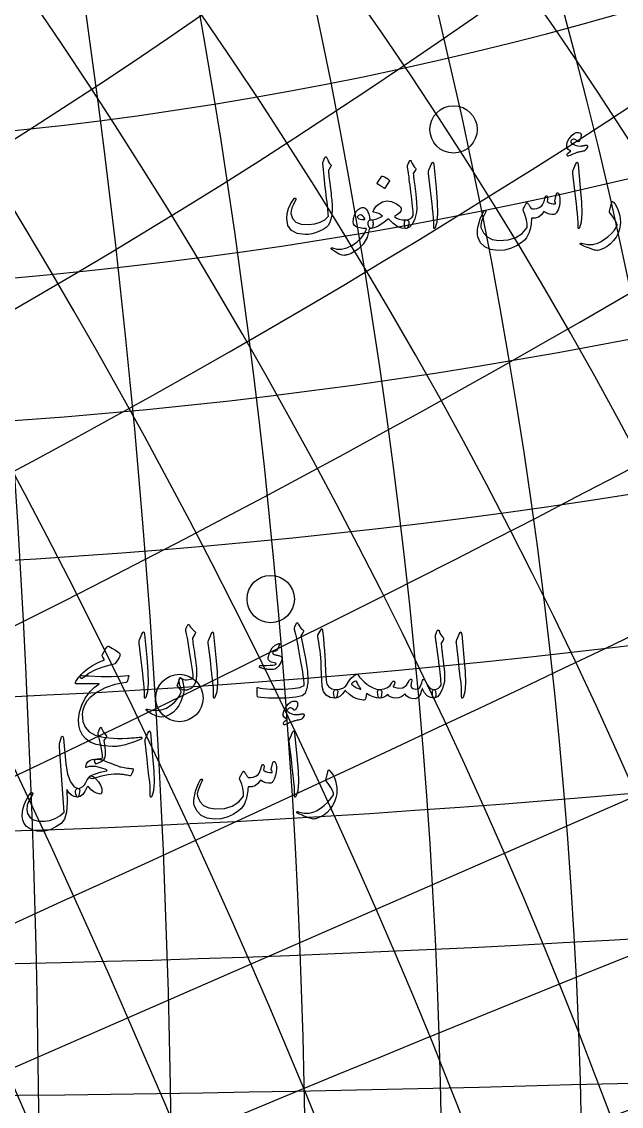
# Model space of a CAD drawing. Header units: millimetres. Extents: x -92 to 92, y -92 to 120.
# Drawn here: x 10.81 to 28.26, y 3.49 to 35.02 of the extents above; entities that cross this region are included whole.
import ezdxf

# ---------------------------------------------------------------- set-up
doc = ezdxf.new("R2010")
doc.units = ezdxf.units.MM
for name, color, linetype in [('ENGRAVE', 7, 'Continuous'), ('ENGRAVE_FINE', 8, 'Continuous'), ('TEXT', 5, 'Continuous')]:
    doc.layers.add(name, color=color, linetype=linetype)

msp = doc.modelspace()

# ---------------------------------------------------------------- linework, layer by layer
at = {"layer": 'ENGRAVE'}
msp.add_lwpolyline([(-78.8401, -34.4171), (78.8401, 34.4171)], dxfattribs=at)
for centre, radius in [((0, 0), 92.5), ((0, 0), 90.2338), ((0, 0), 86.025), ((0, 0), 86.025), ((23.3735, 31.8931), 0.6882), ((18.0546, 18.2394), 0.6882), ((15.3985, 15.3627), 0.6882)]:
    msp.add_circle(centre, radius, dxfattribs=at)
for centre, radius, start, end in [((-236.3517, 0), 251.5203, 340, 20), ((-148.9997, 0), 172.05, 330, 30), ((-102.5206, 0), 133.8311, 320, 40), ((-72.1835, 0), 112.2977, 310, 50), ((-49.6666, 0), 99.3331, 300, 60), ((-31.3105, 0), 91.5459, 290, 70), ((-15.1685, 0), 87.3521, 280, 80), ((0, 133.8311), 102.5206, 230, 310), ((0, 172.05), 148.9997, 240, 300), ((0, 251.5203), 236.3517, 250, 290), ((0, 495.3982), 487.872, 260, 280)]:
    msp.add_arc(centre, radius, start, end, dxfattribs=at)
at = {"layer": 'ENGRAVE_FINE'}
msp.add_lwpolyline([(-78.8401, -34.4171), (78.8401, 34.4171)], dxfattribs=at)
for centre, radius, start, end in [((-321.0497, 0), 332.3751, 345, 15), ((-184.4812, 0), 203.5525, 335, 25), ((-122.8564, 0), 149.98, 325, 35), ((-86.025, 0), 121.6577, 315, 45), ((-60.2354, 0), 105.0171, 305, 55), ((-40.1141, 0), 94.9181, 295, 65), ((-23.0503, 0), 89.0596, 285, 75), ((-7.5262, 0), 86.3536, 275, 85), ((-6.8976, -3.0111), 86.3536, 298.583333, 108.583334), ((-44.9283, 102.9185), 72.1835, 243.583333, 343.583333), ((-13.9016, -6.0687), 87.3521, 303.583333, 103.583333), ((-48.6731, 111.4968), 86.025, 248.583333, 338.583333), ((-21.1251, -9.222), 89.0596, 308.583333, 98.583333), ((6.8976, 3.0111), 86.3536, 118.583333, 288.583334), ((13.9016, 6.0687), 87.3521, 123.583333, 283.583333), ((21.1251, 9.222), 89.0596, 128.583333, 278.583333), ((28.6955, 12.5268), 91.5459, 133.583333, 273.583333), ((36.7638, 16.049), 94.9181, 138.583333, 268.583333), ((45.5184, 19.8707), 99.3331, 143.583333, 263.583333), ((55.2044, 24.0991), 105.0171, 148.583333, 258.583333), ((66.1547, 28.8794), 112.2977, 153.583333, 253.583333), ((78.8401, 34.4171), 121.6577, 158.583333, 248.583333), ((93.958, 41.0167), 133.8311, 163.583333, 243.583333), ((112.5954, 49.1527), 149.98, 168.583333, 238.583333), ((136.5551, 59.6122), 172.05, 173.583333, 233.583333), ((169.0732, 73.8077), 203.5525, 178.583333, 228.583333), ((-28.6955, -12.5268), 91.5459, 313.583333, 93.583333), ((216.6114, 94.5602), 251.5203, 183.583333, 223.583333), ((294.2353, 128.4463), 332.3751, 188.583333, 218.583333), ((447.1245, 195.189), 495.3982, 193.583333, 213.583333), ((901.1467, 393.3892), 987.0262, 198.5833333, 208.5833333), ((-901.1467, -393.3892), 987.0262, 18.5833333, 28.5833333), ((-447.1245, -195.189), 495.3982, 13.583333, 33.583333), ((-294.2353, -128.4463), 332.3751, 8.583333, 38.583333), ((-216.6114, -94.5602), 251.5203, 3.583333, 43.583333), ((-169.0732, -73.8077), 203.5525, 358.583333, 48.583333), ((-136.5551, -59.6122), 172.05, 353.583333, 53.583333), ((-112.5954, -49.1527), 149.98, 348.583333, 58.583333), ((-93.958, -41.0167), 133.8311, 343.583333, 63.583333), ((-78.8401, -34.4171), 121.6577, 338.583333, 68.583333), ((-66.1547, -28.8794), 112.2977, 333.583333, 73.583333), ((-55.2044, -24.0991), 105.0171, 328.583333, 78.583333), ((-45.5184, -19.8707), 99.3331, 323.583333, 83.583333), ((-36.7638, -16.049), 94.9181, 318.583333, 88.583333), ((-53.5435, 122.6535), 102.5206, 253.583333, 333.583333), ((-60.0044, 137.4536), 122.8564, 258.583333, 328.583333), ((-68.8342, 157.6802), 148.9997, 263.583333, 323.583333), ((-81.4378, 186.5516), 184.4812, 268.583333, 318.583333), ((-100.6288, 230.5131), 236.3517, 273.583333, 313.583333), ((-132.9774, 304.6148), 321.0497, 278.583333, 308.583333), ((0, 149.98), 122.8564, 235, 305), ((-198.2001, 454.0221), 487.872, 283.583333, 303.583333), ((-394.8919, 904.5889), 983.2702, 288.5833333, 298.5833333), ((0, 203.5525), 184.4812, 245, 295), ((394.8919, -904.5889), 983.2702, 108.5833333, 118.5833333), ((0, 332.3751), 321.0497, 255, 285), ((198.2001, -454.0221), 487.872, 103.583333, 123.583333), ((132.9774, -304.6148), 321.0497, 98.583333, 128.583333), ((0, 987.0262), 983.2702, 265, 275), ((100.6288, -230.5131), 236.3517, 93.583333, 133.583333)]:
    msp.add_arc(centre, radius, start, end, dxfattribs=at)
at = {"layer": 'TEXT'}
for points in [[(27.1766, 31.2646), (27.1405, 31.2578), (27.1069, 31.2514), (27.076, 31.2453), (27.0476, 31.2396), (27.022, 31.2341), (26.9994, 31.2285), (26.9797, 31.223), (26.963, 31.2174), (26.946, 31.2111), (26.9255, 31.2032), (26.9016, 31.1937), (26.8742, 31.1827), (26.8433, 31.17), (26.809, 31.1553), (26.7712, 31.1388), (26.7299, 31.1203), (26.7131, 31.1147), (26.6987, 31.1147), (26.6867, 31.1203), (26.6771, 31.1314), (26.6714, 31.1586), (26.6876, 31.1903), (26.7255, 31.2266), (26.7854, 31.2674), (26.7396, 31.2934), (26.7049, 31.3215), (26.6813, 31.3516), (26.6688, 31.3839), (26.6664, 31.4448), (26.6813, 31.5109), (26.7136, 31.5821), (26.7632, 31.6586), (26.8223, 31.7271), (26.8832, 31.7745), (26.9458, 31.8007), (27.0101, 31.8057), (27.0461, 31.7967), (27.0705, 31.778), (27.0835, 31.7495), (27.0851, 31.7114), (27.0788, 31.6701), (27.0684, 31.6323), (27.0539, 31.5979), (27.0351, 31.5671), (27.0164, 31.5454), (26.999, 31.5358), (26.9831, 31.5384), (26.9685, 31.5532), (26.9519, 31.5752), (26.9324, 31.5913), (26.9102, 31.6016), (26.8853, 31.6059), (26.8591, 31.6059), (26.836, 31.6004), (26.8161, 31.5893), (26.7992, 31.5726), (26.7869, 31.5525), (26.7833, 31.5338), (26.7883, 31.5164), (26.802, 31.5005), (26.8534, 31.4625), (26.9158, 31.4345), (26.9893, 31.4167), (27.074, 31.4089), (27.0813, 31.4091), (27.0896, 31.4099), (27.0987, 31.4112), (27.1087, 31.413), (27.1195, 31.4152), (27.1312, 31.4176), (27.1438, 31.4201), (27.1572, 31.4228), (27.1718, 31.4254), (27.185, 31.428), (27.1968, 31.4303), (27.2072, 31.4325), (27.2164, 31.4343), (27.2245, 31.4356), (27.2316, 31.4364), (27.2377, 31.4366), (27.2491, 31.4354), (27.2585, 31.4318), (27.2658, 31.4257), (27.271, 31.4172), (27.2743, 31.4091), (27.2759, 31.4012), (27.2757, 31.3938), (27.2738, 31.3867), (27.2469, 31.3364), (27.2217, 31.2993), (27.1983, 31.2753), (27.1766, 31.2646)], [(19.6314, 31.0759), (19.6363, 31.0844), (19.6425, 31.0904), (19.6502, 31.0941), (19.6592, 31.0953), (19.6682, 31.0937), (19.6758, 31.0891), (19.6821, 31.0813), (19.6869, 31.0703), (19.7128, 31.0067), (19.7403, 30.9517), (19.7697, 30.9054), (19.8007, 30.8678), (19.8099, 30.8542), (19.8125, 30.8386), (19.8085, 30.8209), (19.7979, 30.8012), (19.7912, 30.7916), (19.7847, 30.7824), (19.7787, 30.7736), (19.7729, 30.7651), (19.7676, 30.7571), (19.7625, 30.7498), (19.7579, 30.7432), (19.7535, 30.7373), (19.7462, 30.7266), (19.741, 30.7137), (19.7379, 30.6988), (19.7369, 30.6818), (19.7402, 30.6339), (19.7445, 30.5816), (19.7499, 30.525), (19.7563, 30.464), (19.7636, 30.3987), (19.7716, 30.3291), (19.7802, 30.2551), (19.7896, 30.1768), (19.8001, 30.0986), (19.8094, 30.0252), (19.8174, 29.9564), (19.8243, 29.8923), (19.8301, 29.8328), (19.835, 29.7775), (19.8391, 29.7266), (19.8423, 29.6801), (19.846, 29.5422), (19.8347, 29.4116), (19.8085, 29.2883), (19.7674, 29.1722), (19.7273, 29.1041), (19.6654, 29.0411), (19.5816, 28.9834), (19.476, 28.9308), (19.3616, 28.8873), (19.254, 28.8566), (19.1534, 28.8387), (19.0598, 28.8337), (18.8253, 28.8659), (18.6574, 28.9544), (18.5561, 29.099), (18.5214, 29.2999), (18.5336, 29.4496), (18.5728, 29.5961), (18.639, 29.7395), (18.7323, 29.8799), (18.7394, 29.888), (18.7469, 29.893), (18.7547, 29.8949), (18.7628, 29.8937), (18.7715, 29.8904), (18.7781, 29.8861), (18.7826, 29.8807), (18.785, 29.8743), (18.7868, 29.8648), (18.7864, 29.8556), (18.784, 29.8467), (18.7795, 29.8382), (18.7158, 29.7142), (18.672, 29.6086), (18.6479, 29.5214), (18.6435, 29.4525), (18.6898, 29.3042), (18.7899, 29.2007), (18.9437, 29.1419), (19.1513, 29.1278), (19.3385, 29.1481), (19.4975, 29.1951), (19.6285, 29.2688), (19.7313, 29.3693), (19.7292, 29.4177), (19.7254, 29.4744), (19.7201, 29.5391), (19.7133, 29.6121), (19.7047, 29.6933), (19.6942, 29.7831), (19.6818, 29.8813), (19.6675, 29.9881), (19.654, 30.0982), (19.6411, 30.2066), (19.629, 30.3133), (19.6175, 30.4182), (19.607, 30.5214), (19.5974, 30.6229), (19.5889, 30.7226), (19.5815, 30.8206), (19.5704, 30.9149), (19.5709, 30.9257), (19.5725, 30.9357), (19.5751, 30.9451), (19.5787, 30.9538)], [(22.0373, 30.8428), (22.0561, 30.888), (22.0706, 30.9239), (22.0811, 30.9505), (22.0873, 30.9677), (22.0922, 30.9786), (22.0984, 30.9864), (22.106, 30.9911), (22.115, 30.9926), (22.1253, 30.9909), (22.1338, 30.9857), (22.1405, 30.977), (22.1456, 30.9649), (22.1686, 30.9054), (22.1962, 30.8518), (22.2283, 30.8041), (22.2649, 30.7623), (22.2751, 30.7489), (22.2781, 30.7339), (22.2737, 30.717), (22.2621, 30.6985), (22.2011, 30.6125), (22.2052, 30.574), (22.2094, 30.5361), (22.2136, 30.499), (22.2177, 30.4626), (22.2219, 30.4269), (22.226, 30.3918), (22.2302, 30.3575), (22.2344, 30.3239), (22.2727, 30.0124), (22.2961, 29.7689), (22.3046, 29.5933), (22.2982, 29.4858), (22.2458, 29.2907), (22.1775, 29.1466), (22.0932, 29.0534), (21.9929, 29.0113), (21.9902, 29.0113), (21.9874, 29.0113), (21.9846, 29.0113), (21.9818, 29.0113), (21.9654, 29.0269), (21.9548, 29.0626), (21.9501, 29.1185), (21.9513, 29.1944), (21.9539, 29.2225), (21.9617, 29.243), (21.9747, 29.2558), (21.9929, 29.261), (22.0634, 29.2751), (22.122, 29.3006), (22.1688, 29.3375), (22.2038, 29.3859), (22.2015, 29.444), (22.1973, 29.5101), (22.1911, 29.5841), (22.183, 29.6662), (22.1732, 29.7558), (22.1619, 29.8528), (22.149, 29.957), (22.1345, 30.0686), (22.1211, 30.1782), (22.1088, 30.2767), (22.0975, 30.3641), (22.0873, 30.4404), (22.0785, 30.5056), (22.0713, 30.5597), (22.066, 30.6027), (22.0623, 30.6347), (22.0346, 30.7928), (22.0337, 30.8084), (22.0339, 30.822), (22.0351, 30.8334), (22.0373, 30.8428)], [(22.7255, 30.8705), (22.7521, 30.9219), (22.7734, 30.9399), (22.7895, 30.9246), (22.8005, 30.8761), (22.8643, 30.1962), (22.9023, 29.7789), (22.9108, 29.4456), (22.8898, 29.1962), (22.8393, 29.0307), (22.8301, 29.0172), (22.822, 29.0099), (22.8149, 29.0089), (22.8088, 29.0141), (22.8039, 29.0222), (22.8005, 29.0328), (22.7984, 29.0458), (22.7977, 29.0612), (22.7977, 29.1814), (22.7921, 29.3089), (22.781, 29.4437), (22.7644, 29.5857), (22.7608, 29.6228), (22.7498, 29.7231), (22.7316, 29.8864), (22.7061, 30.113), (22.6451, 30.6152), (22.6437, 30.6419), (22.6451, 30.6666), (22.6492, 30.6891), (22.6562, 30.7096)], [(26.9241, 30.8705), (26.9507, 30.9219), (26.972, 30.9399), (26.9881, 30.9246), (26.999, 30.8761), (27.0629, 30.1962), (27.1009, 29.7789), (27.1094, 29.4456), (27.0884, 29.1962), (27.0379, 29.0307), (27.0287, 29.0172), (27.0206, 29.0099), (27.0134, 29.0089), (27.0074, 29.0141), (27.0025, 29.0222), (26.999, 29.0328), (26.997, 29.0458), (26.9963, 29.0612), (26.9963, 29.1814), (26.9907, 29.3089), (26.9796, 29.4437), (26.963, 29.5857), (26.9593, 29.6228), (26.9484, 29.7231), (26.9302, 29.8864), (26.9047, 30.113), (26.8436, 30.6152), (26.8423, 30.6419), (26.8436, 30.6666), (26.8478, 30.6891), (26.8547, 30.7096)], [(21.2853, 30.5292), (21.2888, 30.5327), (21.2936, 30.5348), (21.2999, 30.5354), (21.3075, 30.5348), (21.3615, 30.5129), (21.4123, 30.4862), (21.46, 30.4546), (21.5045, 30.4182), (21.5089, 30.4127), (21.5108, 30.4071), (21.5103, 30.4016), (21.5073, 30.396), (21.3769, 30.1851), (21.372, 30.1801), (21.3658, 30.1789), (21.3582, 30.1815), (21.3491, 30.1879), (21.3413, 30.1934), (21.329, 30.2018), (21.3122, 30.2129), (21.2909, 30.2267), (21.2647, 30.2434), (21.2333, 30.2628), (21.1967, 30.285), (21.1549, 30.31), (21.1493, 30.3141), (21.1466, 30.3183), (21.1466, 30.3225), (21.1493, 30.3266)], [(26.3691, 30.0186), (26.374, 30.0307), (26.3802, 30.0394), (26.3879, 30.0446), (26.3969, 30.0464), (26.4085, 30.045), (26.4184, 30.0408), (26.4265, 30.0339), (26.4329, 30.0242), (26.4487, 29.9895), (26.46, 29.9465), (26.4668, 29.8951), (26.469, 29.8355), (26.463, 29.738), (26.4447, 29.6454), (26.4144, 29.5576), (26.3719, 29.4747), (26.3573, 29.4548), (26.3414, 29.4393), (26.324, 29.4284), (26.3053, 29.422), (26.2375, 29.4176), (26.1645, 29.4296), (26.0862, 29.4579), (26.0028, 29.5025), (25.9326, 29.4062), (25.8495, 29.3422), (25.7536, 29.3105), (25.6448, 29.311), (25.6413, 29.2524), (25.6362, 29.1962), (25.6295, 29.1421), (25.6213, 29.0904), (25.6115, 29.0405), (25.6001, 28.9922), (25.5872, 28.9455), (25.5727, 28.9003), (25.5391, 28.8188), (25.4936, 28.7435), (25.4364, 28.6745), (25.3673, 28.6117), (25.2059, 28.5041), (25.035, 28.4285), (24.8548, 28.3848), (24.6653, 28.373), (24.4518, 28.402), (24.283, 28.4778), (24.159, 28.6004), (24.0797, 28.7699), (24.069, 28.8309), (24.0673, 28.9031), (24.0745, 28.9863), (24.0908, 29.0807), (24.117, 29.184), (24.154, 29.2916), (24.2017, 29.4032), (24.2601, 29.5191), (24.2648, 29.5264), (24.2705, 29.5316), (24.2773, 29.5347), (24.2851, 29.5358), (24.2929, 29.5351), (24.2997, 29.533), (24.3054, 29.5295), (24.3101, 29.5247), (24.3132, 29.5175), (24.3142, 29.5101), (24.3132, 29.5023), (24.3101, 29.4941), (24.2358, 29.3399), (24.188, 29.2132), (24.1665, 29.1138), (24.1713, 29.0418), (24.2414, 28.8831), (24.3517, 28.7678), (24.5022, 28.6958), (24.693, 28.6672), (24.9598, 28.6842), (25.1856, 28.7518), (25.3705, 28.8701), (25.5144, 29.039), (25.5139, 29.1504), (25.4957, 29.268), (25.4598, 29.3918), (25.4062, 29.5219), (25.3994, 29.5351), (25.3958, 29.5469), (25.3953, 29.5573), (25.3979, 29.5663), (25.4128, 29.5972), (25.427, 29.6263), (25.4405, 29.6534), (25.4534, 29.6787), (25.4655, 29.7016), (25.477, 29.722), (25.4877, 29.7398), (25.4978, 29.755), (25.5035, 29.7614), (25.5096, 29.764), (25.516, 29.7628), (25.5227, 29.7578), (25.5262, 29.7539), (25.5311, 29.748), (25.5373, 29.7401), (25.5449, 29.73), (25.5536, 29.7179), (25.563, 29.7036), (25.573, 29.6873), (25.5838, 29.669), (25.6057, 29.6336), (25.624, 29.6079), (25.639, 29.5919), (25.6504, 29.5857), (25.7225, 29.5796), (25.7947, 29.5919), (25.8668, 29.6226), (25.939, 29.6717), (25.9652, 29.7043), (25.991, 29.7578), (26.0165, 29.832), (26.0417, 29.927), (26.0441, 29.936), (26.0486, 29.9437), (26.0552, 29.9499), (26.0639, 29.9548), (26.072, 29.9579), (26.0798, 29.9589), (26.0873, 29.9579), (26.0944, 29.9548), (26.105, 29.9374), (26.109, 29.9048), (26.1064, 29.857), (26.0972, 29.7938), (26.1532, 29.7595), (26.213, 29.7369), (26.2767, 29.7262), (26.3441, 29.7272), (26.3433, 29.7475), (26.3407, 29.764), (26.3363, 29.7767), (26.3303, 29.7855), (26.3233, 29.7938), (26.3192, 29.8022), (26.3178, 29.8105), (26.3192, 29.8188)], [(21.9929, 29.261), (22.0335, 29.255), (22.0609, 29.2367), (22.0752, 29.2064), (22.0762, 29.1639), (22.0627, 29.0982), (22.0443, 29.0508), (22.021, 29.0219), (21.9929, 29.0113), (21.8651, 29.0229), (21.737, 29.0744), (21.6084, 29.1658), (21.4796, 29.2971), (21.3171, 29.171), (21.1792, 29.0813), (21.0659, 29.0281), (20.9773, 29.0113), (20.948, 29.0179), (20.9239, 29.0376), (20.905, 29.0706), (20.8913, 29.1167), (20.8873, 29.1778), (20.9003, 29.2222), (20.9303, 29.2499), (20.9773, 29.261), (21.0201, 29.2652), (21.0623, 29.2721), (21.104, 29.2818), (21.1452, 29.2943), (21.1859, 29.3098), (21.226, 29.3283), (21.2656, 29.35), (21.3047, 29.3748), (21.2567, 29.414), (21.1986, 29.4456), (21.1304, 29.4695), (21.0522, 29.4858), (21.0451, 29.4888), (21.0404, 29.4948), (21.0382, 29.504), (21.0383, 29.5163), (21.0515, 29.5588), (21.08, 29.6058), (21.1237, 29.6573), (21.1826, 29.7134), (21.3056, 29.7871), (21.4359, 29.8139), (21.5734, 29.794), (21.7182, 29.7272), (21.7796, 29.6846), (21.8223, 29.6426), (21.8462, 29.6013), (21.8514, 29.5607), (21.8362, 29.517), (21.7987, 29.4692), (21.739, 29.4171), (21.6572, 29.3609), (21.7156, 29.3172), (21.7911, 29.286), (21.8835, 29.2673), (21.9929, 29.261)], [(27.9758, 29.7855), (27.9774, 29.7905), (27.9793, 29.7945), (27.9816, 29.7975), (27.9842, 29.7994), (27.992, 29.8001), (28.0015, 29.7966), (28.0128, 29.789), (28.0258, 29.7772), (28.0764, 29.717), (28.1201, 29.6474), (28.1569, 29.5685), (28.1867, 29.4803), (28.21, 29.3852), (28.2242, 29.2916), (28.2294, 29.1993), (28.2256, 29.1084), (28.201, 28.9887), (28.1604, 28.8739), (28.1038, 28.764), (28.0313, 28.6589), (27.9446, 28.5636), (27.8454, 28.4861), (27.7337, 28.4263), (27.6095, 28.3841), (27.5762, 28.377), (27.5429, 28.3751), (27.5096, 28.3784), (27.4763, 28.3869), (27.3996, 28.4137), (27.3303, 28.4386), (27.2685, 28.4616), (27.2141, 28.4826), (27.1674, 28.5018), (27.1284, 28.5191), (27.0973, 28.5344), (27.074, 28.5479), (27.0691, 28.552), (27.0656, 28.5562), (27.0636, 28.5603), (27.0629, 28.5645), (27.0634, 28.5699), (27.065, 28.5749), (27.0676, 28.5796), (27.0712, 28.5839), (27.0759, 28.5872), (27.0816, 28.5888), (27.0884, 28.5886), (27.0962, 28.5867), (27.1437, 28.574), (27.1891, 28.5635), (27.2325, 28.5552), (27.2738, 28.5492), (27.3133, 28.5455), (27.3515, 28.544), (27.3882, 28.5448), (27.4236, 28.5479), (27.4589, 28.5535), (27.4954, 28.5621), (27.5331, 28.5736), (27.5721, 28.5881), (27.6122, 28.6057), (27.6536, 28.6266), (27.6962, 28.6508), (27.74, 28.6783), (27.8629, 28.7667), (27.9682, 28.8628), (28.0558, 28.9665), (28.1257, 29.0779), (28.1302, 29.0869), (28.1326, 29.0973), (28.133, 29.1091), (28.1312, 29.1223), (28.1021, 29.2002), (28.0563, 29.2867), (27.9939, 29.3819), (27.9148, 29.4858), (27.9113, 29.4924), (27.9092, 29.4983), (27.9086, 29.5035), (27.9092, 29.508)], [(20.9218, 28.9808), (20.8568, 28.7523), (20.7477, 28.561), (20.5945, 28.4068), (20.3973, 28.2898), (20.3697, 28.2779), (20.3425, 28.2672), (20.3156, 28.2578), (20.2891, 28.2495), (20.2631, 28.2427), (20.2378, 28.2374), (20.2131, 28.2337), (20.1892, 28.2315), (20.1295, 28.24), (20.0504, 28.271), (19.9519, 28.3246), (19.834, 28.4008), (19.8213, 28.4117), (19.8139, 28.4223), (19.8116, 28.4325), (19.8146, 28.4424), (19.8212, 28.45), (19.8298, 28.4535), (19.8406, 28.4528), (19.8534, 28.448), (19.976, 28.4082), (20.1136, 28.4084), (20.266, 28.4485), (20.4334, 28.5284), (20.5701, 28.6212), (20.6831, 28.7303), (20.7726, 28.8557), (20.8385, 28.9974), (20.838, 29.0024), (20.8365, 29.0064), (20.8339, 29.0094), (20.8302, 29.0113), (20.7347, 29.0168), (20.6533, 29.0279), (20.5862, 29.0446), (20.5333, 29.0668), (20.4924, 29.1011), (20.4667, 29.1486), (20.4563, 29.2093), (20.4611, 29.2832), (20.4627, 29.293), (20.4646, 29.303), (20.4669, 29.3131), (20.4695, 29.3235), (20.4724, 29.3341), (20.4757, 29.3453), (20.4794, 29.357), (20.4833, 29.3693), (20.516, 29.4485), (20.5555, 29.5142), (20.602, 29.5665), (20.6554, 29.6051), (20.71, 29.6263), (20.7602, 29.6259), (20.8058, 29.6041), (20.8469, 29.5607), (20.8828, 29.5004), (20.91, 29.4303), (20.9286, 29.3505), (20.9384, 29.261), (20.9439, 29.2611), (20.9492, 29.2614), (20.9543, 29.2618), (20.9593, 29.2624), (20.9642, 29.263), (20.9693, 29.2635), (20.9746, 29.2637), (20.9801, 29.2638), (20.9988, 29.2598), (21.0134, 29.2478), (21.0238, 29.2279), (21.03, 29.2), (21.0326, 29.1693), (21.0321, 29.1382), (21.0285, 29.1068), (21.0217, 29.0751), (21.0129, 29.0472), (21.003, 29.0272), (20.992, 29.0153), (20.9801, 29.0113), (20.9273, 29.0113), (20.927, 29.0062), (20.926, 28.9995), (20.9242, 28.991), (20.9218, 28.9808)], [(20.7886, 29.2916), (20.7595, 29.3424), (20.7275, 29.3783), (20.6929, 29.3993), (20.6554, 29.4053), (20.633, 29.3994), (20.6131, 29.3901), (20.5956, 29.3772), (20.5805, 29.3609), (20.5756, 29.3523), (20.5749, 29.3429), (20.5784, 29.3328), (20.586, 29.3221), (20.6146, 29.2969), (20.6561, 29.2798), (20.7104, 29.2706), (20.7775, 29.2694), (20.7844, 29.2707), (20.7886, 29.2749), (20.79, 29.2818), (20.7886, 29.2916)], [(15.6639, 17.5026), (15.6705, 17.5012), (15.6764, 17.4971), (15.6816, 17.4901), (15.6861, 17.4804), (15.693, 17.4657), (15.7055, 17.4464), (15.7236, 17.4226), (15.7472, 17.3944), (15.7609, 17.3794), (15.7742, 17.3649), (15.7872, 17.3509), (15.7999, 17.3375), (15.8124, 17.3247), (15.8249, 17.3129), (15.8373, 17.3018), (15.8498, 17.2917), (15.8611, 17.2775), (15.8644, 17.2598), (15.8597, 17.2386), (15.8471, 17.214), (15.7749, 17.1058), (15.7786, 17.0683), (15.7843, 17.0225), (15.7918, 16.9684), (15.8013, 16.906), (15.8121, 16.8349), (15.8238, 16.7547), (15.8364, 16.6656), (15.8498, 16.5674), (15.8639, 16.47), (15.8755, 16.3801), (15.8847, 16.2979), (15.8915, 16.2233), (15.896, 16.1564), (15.8984, 16.0971), (15.8987, 16.0454), (15.897, 16.0013), (15.8729, 15.8515), (15.8228, 15.7349), (15.7466, 15.6517), (15.6445, 15.6017), (15.6281, 15.5967), (15.6122, 15.5927), (15.5969, 15.5898), (15.582, 15.5879), (15.5677, 15.5868), (15.5539, 15.5865), (15.5407, 15.5868), (15.5279, 15.5879), (15.4917, 15.5998), (15.4606, 15.6274), (15.4348, 15.6706), (15.4142, 15.7294), (15.3999, 15.7923), (15.3933, 15.848), (15.3944, 15.8964), (15.4031, 15.9375), (15.4062, 15.9448), (15.41, 15.95), (15.4145, 15.9531), (15.4197, 15.9542), (15.4263, 15.9535), (15.4322, 15.9514), (15.4374, 15.9479), (15.4419, 15.9431), (15.4778, 15.9189), (15.5189, 15.9021), (15.5652, 15.8926), (15.6167, 15.8903), (15.6707, 15.8959), (15.7187, 15.907), (15.7609, 15.9236), (15.7971, 15.9458), (15.7938, 16.0294), (15.7756, 16.1859), (15.7425, 16.4151), (15.6944, 16.7173), (15.6389, 17.0531), (15.6316, 17.0976), (15.6237, 17.1398), (15.615, 17.1795), (15.6056, 17.2168), (15.6005, 17.2354), (15.5963, 17.2525), (15.5929, 17.268), (15.5904, 17.282), (15.5884, 17.2942), (15.5865, 17.3045), (15.5849, 17.3129), (15.5834, 17.3195), (15.5817, 17.334), (15.582, 17.3472), (15.5845, 17.359), (15.589, 17.3694), (15.6445, 17.4887), (15.6488, 17.4948), (15.6535, 17.4991), (15.6585, 17.5017), (15.6639, 17.5026)], [(18.8496, 17.5276), (18.8652, 17.4978), (18.8815, 17.4696), (18.8985, 17.443), (18.9162, 17.418), (18.9348, 17.3945), (18.9544, 17.3725), (18.975, 17.3521), (18.9967, 17.3333), (19.005, 17.3227), (19.0078, 17.3104), (19.005, 17.2964), (18.9967, 17.2806), (18.9467, 17.1974), (18.9419, 17.1883), (18.9384, 17.1807), (18.9363, 17.1745), (18.9356, 17.1696), (18.9812, 16.9446), (19.021, 16.7412), (19.0548, 16.5595), (19.0827, 16.3995), (19.1046, 16.2614), (19.1202, 16.1453), (19.1295, 16.0512), (19.1327, 15.9791), (19.1327, 15.8432), (19.1302, 15.8001), (19.1257, 15.7568), (19.1191, 15.7133), (19.1105, 15.6697), (19.0995, 15.6259), (19.0862, 15.582), (19.0704, 15.5378), (19.0522, 15.4935), (18.9686, 15.4278), (18.7844, 15.3832), (18.4996, 15.3598), (18.1142, 15.3575), (17.9939, 15.3617), (17.8825, 15.3686), (17.7802, 15.3783), (17.6869, 15.3908), (17.6784, 15.3945), (17.6723, 15.3998), (17.6687, 15.407), (17.6675, 15.4158), (17.6649, 15.4583), (17.6629, 15.497), (17.6615, 15.5318), (17.6605, 15.5629), (17.6601, 15.5905), (17.6602, 15.6149), (17.6608, 15.6362), (17.6619, 15.6545), (17.6631, 15.6647), (17.6668, 15.6704), (17.6728, 15.6716), (17.6813, 15.6683), (17.7462, 15.6487), (17.8298, 15.6343), (17.9321, 15.6251), (18.0532, 15.6212), (18.4148, 15.6213), (18.6977, 15.6385), (18.9018, 15.6727), (19.0272, 15.7238), (19.027, 15.8083), (19.0099, 15.9618), (18.9757, 16.1843), (18.9245, 16.4759), (18.8709, 16.7677), (18.8295, 16.9885), (18.8002, 17.1382), (18.783, 17.2168), (18.7776, 17.2383), (18.7726, 17.2584), (18.7679, 17.2771), (18.7636, 17.2945), (18.7596, 17.3103), (18.7559, 17.3243), (18.7526, 17.3366), (18.7497, 17.3472), (18.7448, 17.3703), (18.7442, 17.3923), (18.7476, 17.4133), (18.7553, 17.4332), (18.808, 17.5387), (18.8123, 17.5458), (18.817, 17.5505), (18.822, 17.5527), (18.8274, 17.5526), (18.834, 17.5489), (18.8399, 17.5435), (18.8451, 17.5364), (18.8496, 17.5276)], [(19.5212, 17.3555), (19.5265, 17.3639), (19.5316, 17.3694), (19.5362, 17.3722), (19.5406, 17.3722), (19.5472, 17.3685), (19.5531, 17.3576), (19.5583, 17.3394), (19.5628, 17.3139), (19.5857, 17.1066), (19.6044, 16.915), (19.619, 16.739), (19.6294, 16.5785), (19.6361, 16.4413), (19.6422, 16.3184), (19.6478, 16.2096), (19.653, 16.1151), (19.6574, 16.0348), (19.6609, 15.9687), (19.6636, 15.9169), (19.6655, 15.8792), (19.6901, 15.7665), (19.7445, 15.6836), (19.8288, 15.6305), (19.943, 15.6073), (19.9747, 15.599), (19.995, 15.5795), (20.0038, 15.549), (20.0012, 15.5074), (19.9882, 15.4418), (19.9742, 15.395), (19.9591, 15.3669), (19.943, 15.3575), (19.7823, 15.3787), (19.6641, 15.4422), (19.5881, 15.548), (19.5545, 15.6961), (19.5492, 15.7669), (19.5444, 15.8379), (19.5401, 15.9091), (19.5364, 15.9805), (19.533, 16.0521), (19.5298, 16.1238), (19.5268, 16.1957), (19.5239, 16.2677), (19.5187, 16.4052), (19.5114, 16.5289), (19.5021, 16.639), (19.4906, 16.7353), (19.4771, 16.8278), (19.4615, 16.9264), (19.4438, 17.0311), (19.424, 17.1419), (19.4214, 17.1618), (19.4219, 17.18), (19.4256, 17.1965), (19.4324, 17.2112)], [(14.3069, 17.2168), (14.3335, 17.2681), (14.3548, 17.2862), (14.3709, 17.2709), (14.3819, 17.2223), (14.4457, 16.5425), (14.4837, 16.1252), (14.4922, 15.7918), (14.4712, 15.5424), (14.4207, 15.377), (14.4115, 15.3634), (14.4034, 15.3561), (14.3962, 15.3551), (14.3902, 15.3603), (14.3853, 15.3685), (14.3819, 15.379), (14.3798, 15.392), (14.3791, 15.4075), (14.3791, 15.5277), (14.3735, 15.6551), (14.3624, 15.7899), (14.3458, 15.932), (14.3421, 15.9691), (14.3312, 16.0693), (14.313, 16.2327), (14.2875, 16.4592), (14.2265, 16.9615), (14.2251, 16.9882), (14.2265, 17.0128), (14.2306, 17.0354), (14.2376, 17.0558)], [(16.3188, 17.2168), (16.3453, 17.2681), (16.3667, 17.2862), (16.3828, 17.2709), (16.3937, 17.2223), (16.4576, 16.5425), (16.4955, 16.1252), (16.504, 15.7918), (16.483, 15.5424), (16.4326, 15.377), (16.4234, 15.3634), (16.4152, 15.3561), (16.4081, 15.3551), (16.4021, 15.3603), (16.3972, 15.3685), (16.3937, 15.379), (16.3916, 15.392), (16.391, 15.4075), (16.391, 15.5277), (16.3854, 15.6551), (16.3743, 15.7899), (16.3577, 15.932), (16.354, 15.9691), (16.3431, 16.0693), (16.3249, 16.2327), (16.2994, 16.4592), (16.2383, 16.9615), (16.2369, 16.9882), (16.2383, 17.0128), (16.2425, 17.0354), (16.2494, 17.0558)], [(22.8484, 17.189), (22.8671, 17.2343), (22.8817, 17.2702), (22.8921, 17.2967), (22.8983, 17.3139), (22.9032, 17.3248), (22.9094, 17.3326), (22.9171, 17.3373), (22.9261, 17.3389), (22.9363, 17.3371), (22.9448, 17.3319), (22.9516, 17.3233), (22.9566, 17.3111), (22.9797, 17.2516), (23.0072, 17.198), (23.0393, 17.1503), (23.0759, 17.1086), (23.0862, 17.0952), (23.0891, 17.0801), (23.0848, 17.0633), (23.0732, 17.0447), (23.0121, 16.9587), (23.0163, 16.9202), (23.0204, 16.8824), (23.0246, 16.8453), (23.0288, 16.8089), (23.0329, 16.7731), (23.0371, 16.7381), (23.0412, 16.7037), (23.0454, 16.6701), (23.0837, 16.3586), (23.1071, 16.1151), (23.1156, 15.9396), (23.1092, 15.8321), (23.0568, 15.6369), (22.9885, 15.4928), (22.9042, 15.3997), (22.804, 15.3575), (22.8012, 15.3575), (22.7984, 15.3575), (22.7957, 15.3575), (22.7929, 15.3575), (22.7764, 15.3731), (22.7658, 15.4089), (22.7611, 15.4647), (22.7624, 15.5407), (22.765, 15.5688), (22.7728, 15.5892), (22.7858, 15.6021), (22.804, 15.6073), (22.8744, 15.6213), (22.933, 15.6468), (22.9798, 15.6838), (23.0149, 15.7322), (23.0125, 15.7903), (23.0083, 15.8563), (23.0021, 15.9304), (22.9941, 16.0124), (22.9843, 16.1021), (22.9729, 16.199), (22.96, 16.3033), (22.9455, 16.4148), (22.9321, 16.5244), (22.9198, 16.6229), (22.9086, 16.7103), (22.8983, 16.7867), (22.8895, 16.8519), (22.8824, 16.906), (22.877, 16.949), (22.8734, 16.9809), (22.8456, 17.1391), (22.8447, 17.1547), (22.8449, 17.1682), (22.8461, 17.1797), (22.8484, 17.189)], [(23.5366, 17.2168), (23.5631, 17.2681), (23.5844, 17.2862), (23.6006, 17.2709), (23.6115, 17.2223), (23.6753, 16.5425), (23.7133, 16.1252), (23.7218, 15.7918), (23.7008, 15.5424), (23.6504, 15.377), (23.6412, 15.3634), (23.633, 15.3561), (23.6259, 15.3551), (23.6198, 15.3603), (23.615, 15.3685), (23.6115, 15.379), (23.6094, 15.392), (23.6087, 15.4075), (23.6087, 15.5277), (23.6032, 15.6551), (23.5921, 15.7899), (23.5754, 15.932), (23.5718, 15.9691), (23.5609, 16.0693), (23.5426, 16.2327), (23.5172, 16.4592), (23.4561, 16.9615), (23.4547, 16.9882), (23.4561, 17.0128), (23.4603, 17.0354), (23.4672, 17.0558)], [(13.4162, 16.326), (13.1737, 16.2627), (12.9597, 16.181), (12.7741, 16.0809), (12.617, 15.9625), (12.5928, 15.9443), (12.5705, 15.934), (12.5498, 15.9318), (12.5309, 15.9375), (12.5089, 15.9637), (12.5122, 16.0006), (12.5408, 16.0483), (12.5948, 16.1068), (12.7222, 16.2126), (12.8688, 16.308), (13.0344, 16.3929), (13.2191, 16.4675), (13.1664, 16.5452), (13.1565, 16.5647), (13.1518, 16.5841), (13.1524, 16.6035), (13.1581, 16.6229), (13.1954, 16.697), (13.2295, 16.7582), (13.2606, 16.8066), (13.2885, 16.8422), (13.3064, 16.859), (13.3239, 16.8678), (13.3411, 16.8687), (13.3579, 16.8616), (13.4555, 16.8064), (13.5376, 16.7547), (13.604, 16.7065), (13.6548, 16.6618), (13.6647, 16.6474), (13.6694, 16.6292), (13.6688, 16.6071), (13.6631, 16.5813), (13.6453, 16.5409), (13.6166, 16.4918), (13.5773, 16.4341), (13.5272, 16.3676), (13.514, 16.3577), (13.4911, 16.3475), (13.4585, 16.3369), (13.4162, 16.326)], [(18.2918, 16.9504), (18.297, 16.9497), (18.3015, 16.9476), (18.3054, 16.9441), (18.3085, 16.9393), (18.3095, 16.9349), (18.3099, 16.9303), (18.3095, 16.9252), (18.3085, 16.9199), (18.2502, 16.7728), (18.2431, 16.7579), (18.2356, 16.7464), (18.2278, 16.7384), (18.2197, 16.7339), (18.1848, 16.724), (18.1552, 16.711), (18.1307, 16.6949), (18.1115, 16.6757), (18.1076, 16.6656), (18.1128, 16.6548), (18.1271, 16.6434), (18.1503, 16.6313), (18.1658, 16.6259), (18.1819, 16.6208), (18.1984, 16.6162), (18.2155, 16.6118), (18.2333, 16.6078), (18.2519, 16.6042), (18.2714, 16.6009), (18.2918, 16.598), (18.3622, 16.5686), (18.3848, 16.5085), (18.3595, 16.4174), (18.2863, 16.2955), (18.2561, 16.2592), (18.2266, 16.231), (18.1978, 16.2107), (18.1697, 16.1984), (18.1389, 16.1919), (18.0962, 16.1893), (18.0417, 16.1905), (17.9755, 16.1956), (17.9417, 16.1989), (17.9096, 16.2032), (17.8792, 16.2086), (17.8506, 16.215), (17.8237, 16.2219), (17.7986, 16.2289), (17.7752, 16.2358), (17.7535, 16.2428), (17.7401, 16.2502), (17.7306, 16.2587), (17.7249, 16.2682), (17.723, 16.2788), (17.7247, 16.2898), (17.7299, 16.2976), (17.7386, 16.3022), (17.7507, 16.3038), (17.7894, 16.3064), (17.8333, 16.3087), (17.8823, 16.3106), (17.9366, 16.3121), (18.0379, 16.3151), (18.117, 16.3211), (18.1739, 16.3303), (18.2086, 16.3427), (18.2131, 16.3459), (18.2155, 16.3503), (18.2159, 16.3557), (18.2141, 16.3621), (18.2117, 16.3661), (18.2072, 16.3697), (18.2006, 16.373), (18.1919, 16.376), (18.1115, 16.3954), (18.0778, 16.4051), (18.049, 16.4176), (18.0251, 16.4328), (18.006, 16.4509), (17.9899, 16.472), (17.9803, 16.4939), (17.9774, 16.5164), (17.981, 16.5397), (18.0317, 16.6965), (18.1004, 16.8172), (18.1871, 16.9018), (18.2918, 16.9504)], [(12.7613, 16.0041), (13.1173, 15.9916), (13.4252, 15.9902), (13.6848, 15.9999), (13.8962, 16.0208), (13.9027, 16.0215), (13.9084, 16.0211), (13.9131, 16.0195), (13.917, 16.0166), (13.9199, 16.0127), (13.9215, 16.0079), (13.922, 16.0023), (13.9212, 15.9958), (13.9157, 15.9705), (13.9104, 15.9472), (13.9053, 15.9261), (13.9004, 15.907), (13.8956, 15.89), (13.891, 15.8751), (13.8866, 15.8622), (13.8824, 15.8515), (13.8733, 15.8343), (13.8629, 15.8216), (13.8511, 15.8135), (13.838, 15.8099), (13.5174, 15.7517), (13.2386, 15.6607), (13.0013, 15.5367), (12.8057, 15.3797), (12.7068, 15.2668), (12.635, 15.1473), (12.5902, 15.0212), (12.5726, 14.8886), (12.5895, 14.6803), (12.6572, 14.5105), (12.7755, 14.3792), (12.9444, 14.2864), (13.032, 14.2583), (13.1282, 14.235), (13.2332, 14.2167), (13.3468, 14.2031), (13.4689, 14.1943), (13.5993, 14.1899), (13.7381, 14.1901), (13.8851, 14.1948), (13.9374, 14.1977), (13.9888, 14.201), (14.0394, 14.2047), (14.0891, 14.2087), (14.1376, 14.213), (14.1845, 14.2177), (14.2298, 14.2227), (14.2736, 14.2281), (14.287, 14.2288), (14.2965, 14.2253), (14.3022, 14.2177), (14.3042, 14.2059), (14.3031, 14.1922), (14.3, 14.1816), (14.2948, 14.1742), (14.2875, 14.1698), (14.2091, 14.1367), (14.1349, 14.1067), (14.0648, 14.0798), (13.9989, 14.0561), (13.9373, 14.0352), (13.8803, 14.0172), (13.8277, 14.0019), (13.7797, 13.9895), (13.7345, 13.9803), (13.6905, 13.9721), (13.6478, 13.965), (13.6062, 13.9589), (13.5657, 13.9542), (13.5261, 13.9513), (13.4873, 13.9501), (13.4495, 13.9506), (13.1907, 13.9707), (12.9749, 14.0144), (12.8022, 14.0817), (12.6725, 14.1726), (12.5772, 14.2862), (12.5108, 14.4189), (12.4732, 14.5706), (12.4643, 14.7415), (12.4916, 14.9534), (12.5566, 15.1591), (12.6594, 15.3586), (12.8001, 15.5518), (12.8551, 15.6102), (12.9173, 15.6662), (12.9869, 15.7198), (13.0637, 15.771), (12.3922, 15.7766), (12.376, 15.7835), (12.3693, 15.796), (12.3719, 15.814), (12.3839, 15.8376), (12.4064, 15.8719), (12.4269, 15.9028), (12.4452, 15.9302), (12.4616, 15.9542), (12.4758, 15.9744), (12.4879, 15.9909), (12.498, 16.0036), (12.506, 16.0124), (12.524, 16.014), (12.5726, 16.0131), (12.6516, 16.0098), (12.7613, 16.0041)], [(15.4447, 15.9431), (15.4665, 15.9106), (15.4849, 15.8716), (15.4998, 15.826), (15.5113, 15.7738), (15.5193, 15.7191), (15.5238, 15.6635), (15.5248, 15.6068), (15.5224, 15.549), (15.5141, 15.4904), (15.4974, 15.4227), (15.4724, 15.3461), (15.4391, 15.2604), (15.3807, 15.143), (15.308, 15.0405), (15.2211, 14.9529), (15.12, 14.8802), (15.0647, 14.8506), (15.0069, 14.8282), (14.9467, 14.8131), (14.8841, 14.8053), (14.808, 14.8138), (14.71, 14.8476), (14.5901, 14.9068), (14.4485, 14.9912), (14.4401, 14.9985), (14.4346, 15.0065), (14.4318, 15.0152), (14.4318, 15.0245), (14.4349, 15.0325), (14.4415, 15.037), (14.4516, 15.0381), (14.4651, 15.0356), (14.6569, 14.9947), (14.8411, 15.0051), (15.0177, 15.0668), (15.1866, 15.1799), (15.2626, 15.251), (15.3295, 15.3284), (15.3874, 15.412), (15.4364, 15.5018), (15.4419, 15.5166), (15.4447, 15.533), (15.4447, 15.5513), (15.4419, 15.5712), (15.4325, 15.5972), (15.4128, 15.6281), (15.3826, 15.6638), (15.342, 15.7044), (15.3377, 15.7108), (15.3358, 15.719), (15.3363, 15.7289), (15.3392, 15.7405), (15.4058, 15.9375), (15.4089, 15.9448), (15.4128, 15.95), (15.4173, 15.9531), (15.4225, 15.9542), (15.4291, 15.9535), (15.435, 15.9514), (15.4402, 15.9479), (15.4447, 15.9431)], [(20.5618, 16.0513), (20.5696, 16.0541), (20.5763, 16.0541), (20.5821, 16.0513), (20.5868, 16.0457), (20.6409, 15.9718), (20.7033, 15.9), (20.7741, 15.8303), (20.8532, 15.7627), (20.9402, 15.702), (21.0321, 15.6558), (21.1289, 15.6243), (21.2306, 15.6073), (21.2536, 15.6019), (21.2701, 15.5885), (21.28, 15.5672), (21.2833, 15.5379), (21.28, 15.459), (21.2701, 15.4026), (21.2536, 15.3688), (21.2306, 15.3575), (21.1353, 15.3662), (21.0384, 15.3922), (20.9397, 15.4356), (20.8393, 15.4963), (20.832, 15.4271), (20.824, 15.3749), (20.8153, 15.3397), (20.806, 15.3215), (20.7944, 15.3117), (20.7817, 15.3048), (20.768, 15.3006), (20.7533, 15.2993), (20.6032, 15.3258), (20.4667, 15.3804), (20.3438, 15.4631), (20.2343, 15.574), (20.23, 15.578), (20.2253, 15.5788), (20.2203, 15.5766), (20.2149, 15.5712), (20.1459, 15.4798), (20.0775, 15.4137), (20.0099, 15.373), (19.943, 15.3575), (19.9289, 15.3603), (19.9173, 15.3686), (19.9081, 15.3825), (19.9013, 15.4019), (19.889, 15.4599), (19.8854, 15.5088), (19.8904, 15.5487), (19.9041, 15.5795), (19.9138, 15.5917), (19.9235, 15.6003), (19.9332, 15.6055), (19.943, 15.6073), (20.0607, 15.6187), (20.1532, 15.6447), (20.2203, 15.6853), (20.2621, 15.7405), (20.3266, 15.8525), (20.3981, 15.9417), (20.4764, 16.0079), (20.5618, 16.0513)], [(20.5507, 15.8459), (20.5474, 15.8494), (20.543, 15.8515), (20.5377, 15.8522), (20.5313, 15.8515), (20.4926, 15.8399), (20.4598, 15.8244), (20.4329, 15.8052), (20.4119, 15.7821), (20.4069, 15.7729), (20.4057, 15.7648), (20.4083, 15.7576), (20.4147, 15.7516), (20.4403, 15.7314), (20.4671, 15.7124), (20.4951, 15.6946), (20.5243, 15.678), (20.5548, 15.6627), (20.5864, 15.6486), (20.6193, 15.6356), (20.6534, 15.6239), (20.6621, 15.6218), (20.669, 15.6212), (20.6739, 15.6218), (20.6769, 15.6239), (20.6781, 15.627), (20.6773, 15.6309), (20.6746, 15.6354), (20.67, 15.6406), (20.656, 15.6608), (20.6416, 15.6825), (20.6268, 15.7059), (20.6117, 15.7308), (20.5965, 15.7572), (20.5812, 15.7852), (20.5659, 15.8148), (20.5507, 15.8459)], [(21.583, 15.8071), (21.5916, 15.8222), (21.601, 15.8341), (21.6111, 15.843), (21.6218, 15.8487), (21.6326, 15.851), (21.6426, 15.8494), (21.652, 15.844), (21.6607, 15.8348), (21.6667, 15.8225), (21.6683, 15.8078), (21.6654, 15.7906), (21.6579, 15.771), (21.6524, 15.7611), (21.6471, 15.7509), (21.642, 15.7403), (21.6371, 15.7294), (21.632, 15.7183), (21.6263, 15.7072), (21.6202, 15.6961), (21.6135, 15.685), (21.7687, 15.6453), (21.8986, 15.6621), (22.0032, 15.7354), (22.0825, 15.8654), (22.091, 15.8804), (22.0998, 15.8924), (22.109, 15.9013), (22.1186, 15.907), (22.1293, 15.9094), (22.1394, 15.9084), (22.1487, 15.9039), (22.1574, 15.8959), (22.1638, 15.8851), (22.1664, 15.8723), (22.1652, 15.8574), (22.1602, 15.8404), (22.146, 15.7993), (22.1366, 15.7648), (22.1321, 15.7368), (22.1324, 15.7155), (22.142, 15.6851), (22.1623, 15.6607), (22.1933, 15.6421), (22.2351, 15.6295), (22.2805, 15.6239), (22.3197, 15.6267), (22.3527, 15.6378), (22.3794, 15.6572), (22.4026, 15.689), (22.4252, 15.737), (22.447, 15.8014), (22.4682, 15.882), (22.4713, 15.8917), (22.4779, 15.8987), (22.488, 15.9028), (22.5015, 15.9042), (22.5154, 15.9028), (22.5265, 15.8987), (22.5348, 15.8917), (22.5404, 15.882), (22.5945, 15.7681), (22.6569, 15.6843), (22.7277, 15.6307), (22.8068, 15.6073), (22.8232, 15.6003), (22.8366, 15.5851), (22.8468, 15.5615), (22.8539, 15.5296), (22.859, 15.4951), (22.8602, 15.4637), (22.8576, 15.4354), (22.8512, 15.4103), (22.8421, 15.3872), (22.8317, 15.3707), (22.8199, 15.3608), (22.8068, 15.3575), (22.7006, 15.3747), (22.6097, 15.4262), (22.5341, 15.5121), (22.4738, 15.6323), (22.4708, 15.6385), (22.4675, 15.6406), (22.4639, 15.6385), (22.4599, 15.6323), (22.4342, 15.5533), (22.4099, 15.4886), (22.387, 15.4382), (22.3655, 15.4019), (22.3421, 15.3761), (22.3163, 15.3568), (22.288, 15.3442), (22.2573, 15.3381), (22.1649, 15.3442), (22.0846, 15.3707), (22.0164, 15.4177), (21.9604, 15.4852), (21.9031, 15.4293), (21.8397, 15.3894), (21.7699, 15.3655), (21.694, 15.3575), (21.621, 15.3643), (21.5573, 15.3846), (21.503, 15.4184), (21.4581, 15.4658), (21.4031, 15.4184), (21.3464, 15.3846), (21.288, 15.3643), (21.2278, 15.3575), (21.204, 15.3691), (21.1855, 15.404), (21.1721, 15.4621), (21.164, 15.5435), (21.1669, 15.5683), (21.1785, 15.5872), (21.1988, 15.6002), (21.2278, 15.6073), (21.353, 15.627), (21.4539, 15.6669), (21.5306, 15.7269), (21.583, 15.8071)], [(18.9283, 14.7341), (18.8921, 14.7274), (18.8586, 14.721), (18.8276, 14.7149), (18.7993, 14.7092), (18.7737, 14.7036), (18.7511, 14.6981), (18.7314, 14.6925), (18.7146, 14.687), (18.6976, 14.6806), (18.6772, 14.6727), (18.6532, 14.6633), (18.6258, 14.6523), (18.595, 14.6395), (18.5606, 14.6249), (18.5228, 14.6083), (18.4815, 14.5898), (18.4647, 14.5843), (18.4503, 14.5843), (18.4383, 14.5898), (18.4288, 14.6009), (18.4231, 14.6282), (18.4392, 14.6599), (18.4772, 14.6962), (18.537, 14.7369), (18.4912, 14.7629), (18.4566, 14.791), (18.433, 14.8212), (18.4205, 14.8535), (18.4181, 14.9143), (18.433, 14.9804), (18.4652, 15.0517), (18.5148, 15.1282), (18.574, 15.1967), (18.6349, 15.244), (18.6975, 15.2702), (18.7618, 15.2753), (18.7977, 15.2662), (18.8222, 15.2475), (18.8352, 15.2191), (18.8367, 15.1809), (18.8305, 15.1396), (18.8201, 15.1018), (18.8055, 15.0675), (18.7868, 15.0366), (18.7681, 15.0149), (18.7507, 15.0054), (18.7348, 15.008), (18.7202, 15.0227), (18.7035, 15.0448), (18.6841, 15.0609), (18.6619, 15.0711), (18.6369, 15.0755), (18.6107, 15.0755), (18.5877, 15.0699), (18.5677, 15.0588), (18.5509, 15.0422), (18.5386, 15.022), (18.535, 15.0033), (18.54, 14.986), (18.5537, 14.97), (18.605, 14.932), (18.6675, 14.9041), (18.741, 14.8862), (18.8256, 14.8784), (18.833, 14.8787), (18.8412, 14.8795), (18.8503, 14.8808), (18.8603, 14.8826), (18.8712, 14.8848), (18.8829, 14.8871), (18.8954, 14.8896), (18.9089, 14.8923), (18.9235, 14.895), (18.9366, 14.8975), (18.9484, 14.8999), (18.9588, 14.902), (18.968, 14.9038), (18.9762, 14.9051), (18.9833, 14.9059), (18.9894, 14.9062), (19.0008, 14.905), (19.0102, 14.9013), (19.0175, 14.8953), (19.0227, 14.8868), (19.026, 14.8786), (19.0275, 14.8708), (19.0273, 14.8633), (19.0254, 14.8562), (18.9986, 14.8059), (18.9734, 14.7688), (18.95, 14.7449), (18.9283, 14.7341)], [(12.0935, 13.4465), (12.1429, 13.1482), (12.2246, 12.9276), (12.3386, 12.7847), (12.4848, 12.7195), (12.4941, 12.7056), (12.4972, 12.6779), (12.4941, 12.6362), (12.4848, 12.5807), (12.4754, 12.537), (12.4639, 12.5058), (12.4504, 12.4871), (12.4348, 12.4808), (12.3401, 12.4947), (12.2558, 12.5363), (12.1819, 12.6057), (12.1185, 12.7028), (12.1332, 12.3352), (12.1108, 12.0479), (12.0513, 11.8412), (11.9547, 11.7149), (11.8014, 11.6152), (11.655, 11.5436), (11.5156, 11.5), (11.3831, 11.4846), (11.2508, 11.4917), (11.134, 11.5186), (11.0329, 11.5653), (10.9474, 11.6317), (10.8817, 11.7153), (10.8399, 11.8135), (10.822, 11.9262), (10.8281, 12.0535), (10.8403, 12.1215), (10.8576, 12.1895), (10.8799, 12.2575), (10.9072, 12.3254), (10.9397, 12.3934), (10.9776, 12.4614), (11.0209, 12.5294), (11.0695, 12.5974), (11.0768, 12.6047), (11.0848, 12.6099), (11.0934, 12.613), (11.1028, 12.614), (11.1106, 12.613), (11.1174, 12.6099), (11.1231, 12.6047), (11.1278, 12.5974), (11.1304, 12.5885), (11.1299, 12.5787), (11.1262, 12.5677), (11.1195, 12.5558), (11.0242, 12.3912), (10.9689, 12.2443), (10.9535, 12.1151), (10.9779, 12.0035), (11.0496, 11.8958), (11.1562, 11.8225), (11.2979, 11.7834), (11.4747, 11.7788), (11.6311, 11.8037), (11.7785, 11.8565), (11.9169, 11.9369), (12.0463, 12.0452), (11.9131, 13.9322), (11.9102, 13.9773), (11.9096, 14.0154), (11.9115, 14.0466), (11.9159, 14.0709), (11.9686, 14.2374), (11.9887, 14.2516), (12.0047, 14.2471), (12.0165, 14.2239), (12.0241, 14.1819)], [(13.062, 14.4261), (13.0672, 14.4381), (13.072, 14.449), (13.0763, 14.4589), (13.08, 14.4677), (13.0832, 14.4754), (13.0859, 14.4816), (13.0881, 14.4865), (13.0897, 14.4899), (13.0942, 14.496), (13.0994, 14.5003), (13.1053, 14.5029), (13.1119, 14.5038), (13.1183, 14.5029), (13.1237, 14.5003), (13.128, 14.496), (13.1313, 14.4899), (13.1584, 14.4265), (13.1896, 14.3692), (13.225, 14.3182), (13.2645, 14.2735), (13.2729, 14.2619), (13.2756, 14.2492), (13.2729, 14.2355), (13.2645, 14.2208), (13.1952, 14.1264), (13.2229, 13.946), (13.2366, 13.8076), (13.2361, 13.6977), (13.2213, 13.6162), (13.1924, 13.5631), (13.1624, 13.5369), (13.1168, 13.5083), (13.0555, 13.4772), (12.9787, 13.4438), (12.936, 13.5019), (12.9274, 13.5457), (12.9527, 13.5754), (13.012, 13.5908), (13.0569, 13.5971), (13.0973, 13.6047), (13.1332, 13.6137), (13.1646, 13.6241), (13.1652, 13.6365), (13.1643, 13.6543), (13.1618, 13.6775), (13.1577, 13.706), (13.1522, 13.7401), (13.1456, 13.7799), (13.1377, 13.8254), (13.1286, 13.8767), (13.1175, 13.9399), (13.1067, 13.9991), (13.096, 14.0543), (13.0855, 14.1056), (13.0751, 14.153), (13.0644, 14.1968), (13.0535, 14.237), (13.0425, 14.2735), (13.0346, 14.3026), (13.03, 14.3262), (13.029, 14.3443), (13.0314, 14.3567), (13.0375, 14.3684), (13.0446, 14.3838), (13.0528, 14.403), (13.062, 14.4261)], [(14.4772, 14.3401), (14.5037, 14.3914), (14.5251, 14.4095), (14.5412, 14.3942), (14.5521, 14.3456), (14.616, 13.6658), (14.6539, 13.2485), (14.6624, 12.9151), (14.6415, 12.6657), (14.591, 12.5003), (14.5818, 12.4867), (14.5736, 12.4795), (14.5665, 12.4784), (14.5605, 12.4836), (14.5556, 12.4918), (14.5521, 12.5023), (14.5501, 12.5154), (14.5494, 12.5308), (14.5494, 12.651), (14.5438, 12.7785), (14.5327, 12.9132), (14.5161, 13.0553), (14.5124, 13.0924), (14.5015, 13.1926), (14.4833, 13.356), (14.4578, 13.5825), (14.3967, 14.0848), (14.3953, 14.1115), (14.3967, 14.1361), (14.4009, 14.1587), (14.4078, 14.1791)], [(18.6758, 14.3401), (18.7023, 14.3914), (18.7237, 14.4095), (18.7398, 14.3942), (18.7507, 14.3456), (18.8145, 13.6658), (18.8525, 13.2485), (18.861, 12.9151), (18.84, 12.6657), (18.7896, 12.5003), (18.7804, 12.4867), (18.7722, 12.4795), (18.7651, 12.4784), (18.759, 12.4836), (18.7542, 12.4918), (18.7507, 12.5023), (18.7486, 12.5154), (18.7479, 12.5308), (18.7479, 12.651), (18.7424, 12.7785), (18.7313, 12.9132), (18.7146, 13.0553), (18.711, 13.0924), (18.7001, 13.1926), (18.6819, 13.356), (18.6564, 13.5825), (18.5953, 14.0848), (18.5939, 14.1115), (18.5953, 14.1361), (18.5995, 14.1587), (18.6064, 14.1791)], [(12.6707, 13.3661), (12.6799, 13.4084), (12.6936, 13.4465), (12.7118, 13.4805), (12.7345, 13.5104), (12.7673, 13.5369), (12.8101, 13.5582), (12.863, 13.5744), (12.926, 13.5853), (12.9603, 13.5883), (12.994, 13.5891), (13.0269, 13.5876), (13.0592, 13.5839), (13.0907, 13.5783), (13.1216, 13.5711), (13.1518, 13.5623), (13.1813, 13.552), (13.2814, 13.5113), (13.371, 13.4753), (13.45, 13.444), (13.5184, 13.4174), (13.5765, 13.3955), (13.6242, 13.3782), (13.6618, 13.3656), (13.6891, 13.3577), (13.741, 13.3473), (13.7911, 13.3383), (13.8395, 13.3307), (13.8861, 13.3244), (13.9305, 13.3192), (13.9722, 13.3147), (14.011, 13.3109), (14.0471, 13.3078), (14.0528, 13.3062), (14.0561, 13.3015), (14.057, 13.2937), (14.0554, 13.2828), (14.0434, 13.2353), (14.027, 13.1899), (14.006, 13.1465), (13.9805, 13.1052), (13.9758, 13.1005), (13.9701, 13.0976), (13.9633, 13.0964), (13.9555, 13.0969), (13.9147, 13.1062), (13.8754, 13.1146), (13.8377, 13.1221), (13.8015, 13.1288), (13.7671, 13.1344), (13.7345, 13.1389), (13.7039, 13.1421), (13.6752, 13.1441), (13.5027, 13.1461), (13.3207, 13.1274), (13.1294, 13.0879), (12.9288, 13.0275), (12.8941, 13.0181), (12.8622, 13.015), (12.833, 13.0181), (12.8067, 13.0275), (12.7872, 13.0407), (12.7789, 13.0553), (12.7817, 13.0712), (12.7956, 13.0886), (12.8526, 13.1234), (12.9517, 13.1614), (13.0927, 13.2025), (13.2756, 13.2467), (13.2829, 13.2495), (13.2881, 13.2523), (13.2912, 13.2551), (13.2923, 13.2578), (13.2777, 13.2736), (13.2368, 13.2932), (13.1695, 13.3166), (13.0758, 13.3439), (12.9704, 13.3669), (12.8705, 13.3751), (12.7761, 13.3683), (12.6873, 13.3466), (12.679, 13.3447), (12.6735, 13.3473), (12.6707, 13.3544), (12.6707, 13.3661)], [(18.1208, 13.4882), (18.1256, 13.5003), (18.1319, 13.509), (18.1395, 13.5142), (18.1485, 13.5159), (18.1602, 13.5145), (18.17, 13.5104), (18.1782, 13.5034), (18.1846, 13.4937), (18.2004, 13.459), (18.2117, 13.416), (18.2184, 13.3647), (18.2207, 13.305), (18.2146, 13.2075), (18.1964, 13.1149), (18.1661, 13.0272), (18.1236, 12.9443), (18.109, 12.9243), (18.093, 12.9089), (18.0757, 12.898), (18.057, 12.8915), (17.9891, 12.8872), (17.9161, 12.8992), (17.8379, 12.9274), (17.7545, 12.972), (17.6842, 12.8758), (17.6012, 12.8118), (17.5053, 12.78), (17.3965, 12.7805), (17.393, 12.722), (17.3878, 12.6657), (17.3812, 12.6117), (17.3729, 12.5599), (17.3631, 12.5101), (17.3518, 12.4618), (17.3388, 12.415), (17.3244, 12.3698), (17.2907, 12.2883), (17.2453, 12.2131), (17.188, 12.144), (17.119, 12.0812), (16.9575, 11.9737), (16.7867, 11.8981), (16.6065, 11.8544), (16.4169, 11.8426), (16.2034, 11.8716), (16.0347, 11.9473), (15.9107, 12.07), (15.8314, 12.2394), (15.8207, 12.3005), (15.8189, 12.3726), (15.8262, 12.4559), (15.8425, 12.5502), (15.8687, 12.6536), (15.9056, 12.7611), (15.9533, 12.8728), (16.0118, 12.9887), (16.0165, 12.9959), (16.0222, 13.0012), (16.029, 13.0043), (16.0368, 13.0053), (16.0446, 13.0046), (16.0513, 13.0025), (16.0571, 12.9991), (16.0617, 12.9942), (16.0649, 12.9871), (16.0659, 12.9796), (16.0649, 12.9718), (16.0617, 12.9637), (15.9875, 12.8095), (15.9396, 12.6827), (15.9181, 12.5833), (15.923, 12.5114), (15.9931, 12.3527), (16.1034, 12.2373), (16.2539, 12.1654), (16.4447, 12.1367), (16.7114, 12.1537), (16.9372, 12.2214), (17.1221, 12.3397), (17.2661, 12.5086), (17.2656, 12.6199), (17.2474, 12.7375), (17.2115, 12.8614), (17.1579, 12.9914), (17.1511, 13.0046), (17.1475, 13.0164), (17.1469, 13.0268), (17.1495, 13.0358), (17.1644, 13.0668), (17.1787, 13.0958), (17.1922, 13.123), (17.205, 13.1482), (17.2172, 13.1712), (17.2286, 13.1916), (17.2394, 13.2094), (17.2494, 13.2245), (17.2552, 13.231), (17.2612, 13.2336), (17.2676, 13.2323), (17.2744, 13.2273), (17.2779, 13.2235), (17.2827, 13.2176), (17.289, 13.2096), (17.2966, 13.1996), (17.3053, 13.1874), (17.3146, 13.1732), (17.3247, 13.1569), (17.3355, 13.1385), (17.3573, 13.1031), (17.3757, 13.0775), (17.3906, 13.0615), (17.4021, 13.0553), (17.4742, 13.0492), (17.5464, 13.0615), (17.6185, 13.0922), (17.6907, 13.1413), (17.7168, 13.1739), (17.7427, 13.2273), (17.7682, 13.3015), (17.7933, 13.3966), (17.7958, 13.4056), (17.8003, 13.4132), (17.8069, 13.4195), (17.8155, 13.4243), (17.8237, 13.4275), (17.8315, 13.4285), (17.8389, 13.4275), (17.8461, 13.4243), (17.8566, 13.407), (17.8606, 13.3744), (17.858, 13.3265), (17.8488, 13.2634), (17.9049, 13.229), (17.9647, 13.2065), (18.0283, 13.1957), (18.0958, 13.1968), (18.0949, 13.2171), (18.0923, 13.2336), (18.088, 13.2462), (18.0819, 13.2551), (18.075, 13.2634), (18.0708, 13.2717), (18.0694, 13.28), (18.0708, 13.2884)], [(19.7275, 13.2551), (19.7291, 13.2601), (19.731, 13.2641), (19.7332, 13.267), (19.7358, 13.2689), (19.7436, 13.2696), (19.7532, 13.2662), (19.7645, 13.2585), (19.7775, 13.2467), (19.8281, 13.1866), (19.8718, 13.117), (19.9086, 13.0381), (19.9384, 12.9498), (19.9616, 12.8548), (19.9759, 12.7611), (19.9811, 12.6688), (19.9773, 12.578), (19.9526, 12.4583), (19.912, 12.3435), (19.8555, 12.2335), (19.783, 12.1284), (19.6963, 12.0332), (19.5971, 11.9557), (19.4854, 11.8958), (19.3612, 11.8537), (19.3279, 11.8466), (19.2946, 11.8447), (19.2613, 11.848), (19.228, 11.8565), (19.1513, 11.8833), (19.082, 11.9081), (19.0201, 11.9311), (18.9658, 11.9522), (18.919, 11.9714), (18.8801, 11.9886), (18.849, 12.004), (18.8256, 12.0174), (18.8208, 12.0216), (18.8173, 12.0257), (18.8152, 12.0299), (18.8145, 12.0341), (18.8151, 12.0394), (18.8166, 12.0445), (18.8192, 12.0492), (18.8229, 12.0535), (18.8275, 12.0568), (18.8333, 12.0583), (18.84, 12.0582), (18.8478, 12.0563), (18.8954, 12.0435), (18.9408, 12.033), (18.9842, 12.0248), (19.0254, 12.0188), (19.065, 12.0151), (19.1031, 12.0136), (19.1399, 12.0144), (19.1753, 12.0174), (19.2106, 12.023), (19.2471, 12.0316), (19.2848, 12.0432), (19.3237, 12.0577), (19.3639, 12.0753), (19.4053, 12.0962), (19.4478, 12.1203), (19.4916, 12.1478), (19.6146, 12.2363), (19.7199, 12.3324), (19.8075, 12.4361), (19.8774, 12.5474), (19.8819, 12.5565), (19.8843, 12.5669), (19.8846, 12.5787), (19.8829, 12.5918), (19.8538, 12.6697), (19.808, 12.7563), (19.7455, 12.8515), (19.6665, 12.9554), (19.663, 12.962), (19.6609, 12.9679), (19.6602, 12.9731), (19.6609, 12.9776)], [(12.8094, 13.0969), (12.8469, 13.0934), (12.8844, 13.0802), (12.9218, 13.0573), (12.9593, 13.0247), (13.0457, 12.9269), (13.105, 12.8277), (13.1372, 12.7271), (13.1424, 12.6251), (13.1353, 12.5958), (13.1195, 12.5773), (13.0951, 12.5695), (13.062, 12.5724), (12.9827, 12.5953), (12.9059, 12.6362), (12.8315, 12.6952), (12.7595, 12.7722), (12.7435, 12.7871), (12.729, 12.7903), (12.7158, 12.7816), (12.704, 12.7611), (12.6495, 12.6437), (12.586, 12.5578), (12.5135, 12.5036), (12.432, 12.4808), (12.4237, 12.4833), (12.4154, 12.4906), (12.4071, 12.5027), (12.3987, 12.5197), (12.3831, 12.57), (12.3751, 12.6154), (12.3748, 12.656), (12.3821, 12.6917), (12.3894, 12.7056), (12.4001, 12.7167), (12.4143, 12.725), (12.432, 12.7306), (12.5151, 12.7519), (12.584, 12.7882), (12.6386, 12.8393), (12.679, 12.9054), (12.7153, 12.9798), (12.7491, 13.0365), (12.7805, 13.0756), (12.8094, 13.0969)]]:
    msp.add_lwpolyline(points, close=True, dxfattribs=at)

doc.saveas('drawing.dxf')
